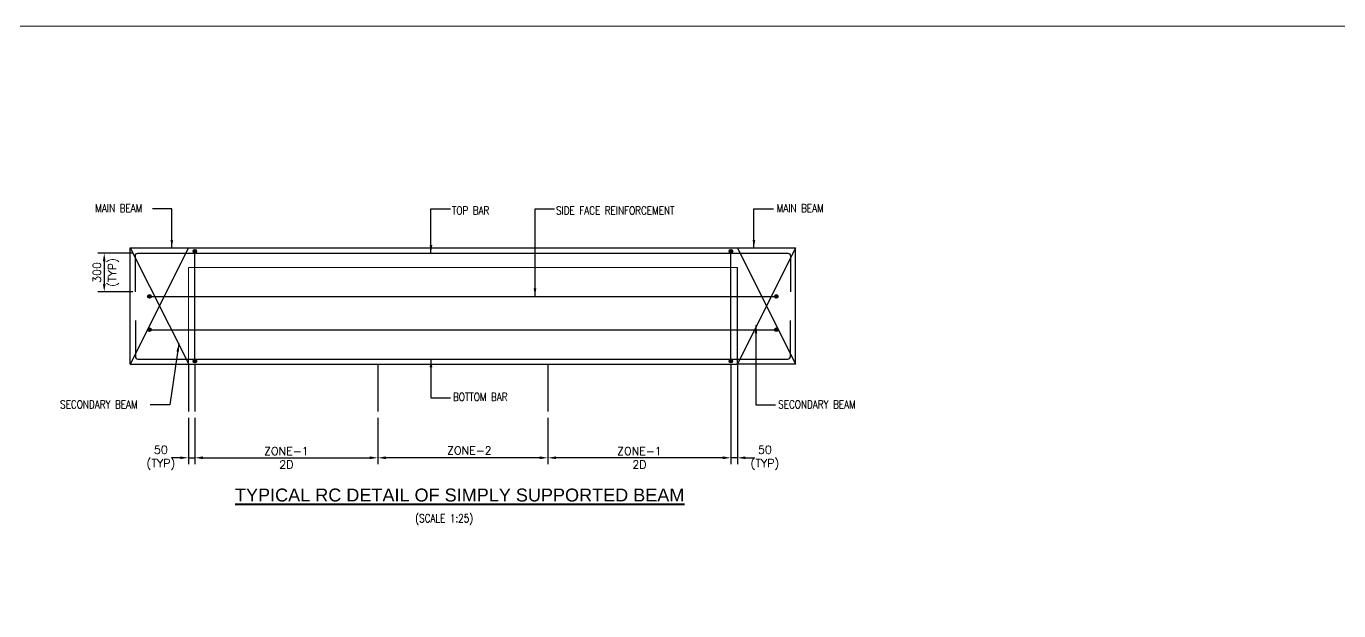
# Model space of a CAD drawing. Header units: millimetres. Extents: x 187381 to 885080, y 3378 to 168095.
# Drawn here: x 416348 to 426504, y 10794 to 15316 of the extents above; entities that cross this region are included whole.
import ezdxf

# ---------------------------------------------------------------- set-up
doc = ezdxf.new("R2010")
doc.units = ezdxf.units.MM
doc.header["$LTSCALE"] = 15
doc.linetypes.add('DOT', pattern=[6.35, 0, -6.35])
doc.linetypes.add('HIDDEN', pattern=[0.375, 0.25, -0.125])
for name, color, linetype in [('3C', 4, 'Continuous'), ('S-CON2', 1, 'Continuous'), ('SS-ANNO-DIMS', 1, 'Continuous')]:
    doc.layers.add(name, color=color, linetype=linetype)
for name, color, linetype, lineweight in [('S-Anno-Text', 3, 'Continuous', 30), ('S-ANNO-TEXT-T400', 4, 'Continuous', 40), ('S-HID2', 8, 'HIDDEN', 20), ('S-PLAN-CON2', 1, 'Continuous', 20), ('S-SECT-CON1', 8, 'Continuous', 9)]:
    doc.layers.add(name, color=color, linetype=linetype, lineweight=lineweight)
doc.styles.add('ARIAL', font='arial.ttf')
doc.styles.add('Romans', font='romans.shx')
doc.styles.add('ROMANS-TITLE', font='ROMANS.shx', dxfattribs={"width": 0.8})
doc.dimstyles.new('Addhar_75', dxfattribs={"dimscale": 75, "dimtxt": 2.5, "dimasz": 3, "dimexe": 3, "dimexo": 3, "dimgap": 1, "dimtad": 1, "dimdec": 0, "dimzin": 1, "dimdsep": 46, "dimtxsty": 'Romans', "dimcen": -3, "dimdle": 1, "dimclrd": 8, "dimclre": 8, "dimclrt": 3, "dimadec": 0, "dimazin": 0, "dimtfac": 1, "dimtdec": 0, "dimtofl": 0, "dimtmove": 0, "dimatfit": 3, "dimfxl": 1, "dimtvp": 2, "dimtolj": 1, "dimtzin": 0, "dimarcsym": 0})

# ---------------------------------------------------------------- blocks, each defined once
blk = doc.blocks.new('*D398')
at = {"layer": 'SS-ANNO-DIMS', "color": 1, "lineweight": -2, "transparency": 16777216}
for p, q in [((417653, 12286), (417653, 11927)), ((419069, 12286), (419069, 11927))]:
    blk.add_line(p, q, dxfattribs=at)
at = {"layer": 'SS-ANNO-DIMS', "lineweight": -2, "transparency": 16777216}
blk.add_line((417715, 11977), (419006, 11977), dxfattribs=at)
at = {"layer": 'SS-ANNO-DIMS', "transparency": 16777216}
for points in [[(417715, 11988), (417715, 11967), (417653, 11977)], [(419006, 11988), (419006, 11967), (419069, 11977)]]:
    blk.add_solid(points, dxfattribs=at)
at = {"layer": 'SS-ANNO-DIMS', "color": 3, "transparency": 16777216, "insert": (418361, 11977), "char_height": 62.5, "attachment_point": 5, "style": 'Romans'}
blk.add_mtext('\\A1;ZONE-1\\P2D', dxfattribs=at)
blk = doc.blocks.new('*D399')
at = {"layer": 'SS-ANNO-DIMS', "color": 1, "lineweight": -2, "transparency": 16777216}
for p, q in [((417603, 12286), (417603, 11927)), ((417653, 12286), (417653, 11927))]:
    blk.add_line(p, q, dxfattribs=at)
at = {"layer": 'SS-ANNO-DIMS', "lineweight": -2, "transparency": 16777216}
for p, q in [((417540, 11977), (417478, 11977)), ((417603, 11977), (417653, 11977)), ((417715, 11977), (417778, 11977))]:
    blk.add_line(p, q, dxfattribs=at)
at = {"layer": 'SS-ANNO-DIMS', "transparency": 16777216}
for points in [[(417540, 11988), (417540, 11967), (417603, 11977)], [(417715, 11988), (417715, 11967), (417653, 11977)]]:
    blk.add_solid(points, dxfattribs=at)
at = {"layer": 'SS-ANNO-DIMS', "color": 3, "transparency": 16777216, "insert": (417390, 11977), "char_height": 62.5, "attachment_point": 5, "style": 'Romans'}
blk.add_mtext('\\A1;50\\P(TYP)', dxfattribs=at)
blk = doc.blocks.new('*D400')
at = {"layer": 'SS-ANNO-DIMS', "color": 1, "lineweight": -2, "transparency": 16777216}
for p, q in [((420385, 12286), (420385, 11927)), ((421801, 12286), (421801, 11927))]:
    blk.add_line(p, q, dxfattribs=at)
at = {"layer": 'SS-ANNO-DIMS', "lineweight": -2, "transparency": 16777216}
blk.add_line((421738, 11977), (420447, 11977), dxfattribs=at)
at = {"layer": 'SS-ANNO-DIMS', "transparency": 16777216}
for points in [[(420447, 11988), (420447, 11967), (420385, 11977)], [(421738, 11988), (421738, 11967), (421801, 11977)]]:
    blk.add_solid(points, dxfattribs=at)
at = {"layer": 'SS-ANNO-DIMS', "color": 3, "transparency": 16777216, "insert": (421093, 11977), "char_height": 62.5, "attachment_point": 5, "style": 'Romans'}
blk.add_mtext('\\A1;ZONE-1\\P2D', dxfattribs=at)
blk = doc.blocks.new('*D401')
at = {"layer": 'SS-ANNO-DIMS', "color": 1, "lineweight": -2, "transparency": 16777216}
for p, q in [((419069, 12286), (419069, 11927)), ((420385, 12286), (420385, 11927))]:
    blk.add_line(p, q, dxfattribs=at)
at = {"layer": 'SS-ANNO-DIMS', "lineweight": -2, "transparency": 16777216}
blk.add_line((420322, 11977), (419131, 11977), dxfattribs=at)
at = {"layer": 'SS-ANNO-DIMS', "transparency": 16777216}
for points in [[(419131, 11988), (419131, 11967), (419069, 11977)], [(420322, 11988), (420322, 11967), (420385, 11977)]]:
    blk.add_solid(points, dxfattribs=at)
at = {"layer": 'SS-ANNO-DIMS', "color": 3, "transparency": 16777216, "insert": (419777, 12034), "char_height": 62.5, "width": 395.45, "attachment_point": 5, "style": 'Romans'}
blk.add_mtext('\\A1;ZONE-2', dxfattribs=at)
blk = doc.blocks.new('*D402')
at = {"layer": 'SS-ANNO-DIMS', "color": 1, "lineweight": -2, "transparency": 16777216}
for p, q in [((421801, 12286), (421801, 11927)), ((421851, 12286), (421851, 11927))]:
    blk.add_line(p, q, dxfattribs=at)
at = {"layer": 'SS-ANNO-DIMS', "lineweight": -2, "transparency": 16777216}
for p, q in [((421738, 11977), (421676, 11977)), ((421851, 11977), (421801, 11977)), ((421913, 11977), (421976, 11977))]:
    blk.add_line(p, q, dxfattribs=at)
at = {"layer": 'SS-ANNO-DIMS', "transparency": 16777216}
for points in [[(421738, 11988), (421738, 11967), (421801, 11977)], [(421913, 11988), (421913, 11967), (421851, 11977)]]:
    blk.add_solid(points, dxfattribs=at)
at = {"layer": 'SS-ANNO-DIMS', "color": 3, "transparency": 16777216, "insert": (422064, 11977), "char_height": 62.5, "attachment_point": 5, "style": 'Romans'}
blk.add_mtext('\\A1;50\\P(TYP)', dxfattribs=at)
blk = doc.blocks.new('*D403')
at = {"layer": 'SS-ANNO-DIMS', "color": 1, "lineweight": -2, "transparency": 16777216}
for p, q in [((417173, 13561), (416902, 13561)), ((417173, 13261), (416902, 13261))]:
    blk.add_line(p, q, dxfattribs=at)
at = {"layer": 'SS-ANNO-DIMS', "lineweight": -2, "transparency": 16777216}
blk.add_line((416952, 13498), (416952, 13323), dxfattribs=at)
at = {"layer": 'SS-ANNO-DIMS', "transparency": 16777216}
for points in [[(416941, 13498), (416962, 13498), (416952, 13561)], [(416941, 13323), (416962, 13323), (416952, 13261)]]:
    blk.add_solid(points, dxfattribs=at)
at = {"layer": 'SS-ANNO-DIMS', "color": 3, "transparency": 16777216, "char_height": 62.5, "attachment_point": 5, "rotation": 90, "style": 'Romans'}
for s, insert in [('\\A1;(TYP)', (417024, 13411)), ('\\A1;300', (416895, 13411))]:
    blk.add_mtext(s, dxfattribs=dict(at, insert=insert))

msp = doc.modelspace()

# ---------------------------------------------------------------- linework, layer by layer
at = {"layer": '3C'}
for p, q in [((417652.8, 12725.8), (417652.8, 13575.8)), ((421800.7, 12725.8), (421800.7, 13575.8)), ((417301.2, 13225.7), (422138.3, 13225.7)), ((417301.2, 12968.5), (422138.3, 12968.5))]:
    msp.add_line(p, q, dxfattribs=at)
for points in [[(417192.8, 13260.7), (417192.8, 13540.7, -0.4142136), (417212.8, 13560.7), (422240.7, 13560.7, -0.4142136), (422260.7, 13540.7), (422260.7, 13260.7)], [(417192.8, 13040.7), (417192.8, 12760.7, 0.4142136), (417212.8, 12740.7), (422240.7, 12740.7, 0.4142136), (422260.7, 12760.7), (422260.7, 13040.7)]]:
    msp.add_lwpolyline(points, format="xyb", dxfattribs=at)
for centre, radius in [((417652.8, 13575.8), 14), ((417652.8, 13575.8), 12.1), ((417652.8, 13575.8), 9.6), ((417652.8, 13575.8), 7.1), ((417652.8, 13575.8), 4.6), ((421800.7, 13575.8), 14), ((421800.7, 13575.8), 12.1), ((421800.7, 13575.8), 9.6), ((421800.7, 13575.8), 7.1), ((421800.7, 13575.8), 4.6), ((417301.2, 13225.7), 14), ((417301.2, 13225.7), 12.1), ((417301.2, 13225.7), 9.6), ((417301.2, 13225.7), 7.1), ((417301.2, 13225.7), 4.6), ((422152.3, 13225.7), 14), ((422152.3, 13225.7), 12.1), ((422152.3, 13225.7), 9.6), ((422152.3, 13225.7), 7.1), ((422152.3, 13225.7), 4.6), ((417301.2, 12968.5), 14), ((417301.2, 12968.5), 12.1), ((417301.2, 12968.5), 9.6), ((417301.2, 12968.5), 7.1), ((417301.2, 12968.5), 4.6), ((422152.3, 12968.5), 14), ((422152.3, 12968.5), 12.1), ((422152.3, 12968.5), 9.6), ((422152.3, 12968.5), 7.1), ((422152.3, 12968.5), 4.6), ((417653.2, 12725), 14), ((417653.2, 12725), 12.1), ((417653.2, 12725), 9.6), ((417653.2, 12725), 7.1), ((417653.2, 12725), 4.6), ((421800.3, 12725), 14), ((421800.3, 12725), 12.1), ((421800.3, 12725), 9.6), ((421800.3, 12725), 7.1), ((421800.3, 12725), 4.6)]:
    msp.add_circle(centre, radius, dxfattribs=at)
at = {"layer": 'S-CON2'}
for p, q in [((417152.8, 13600.7), (422300.7, 13600.7)), ((417152.8, 13600.7), (417602.8, 12707.2)), ((417602.8, 13600.7), (417152.8, 12700.7)), ((417152.8, 12700.7), (417152.8, 13600.7)), ((422300.7, 13600.7), (421850.7, 12700.7)), ((421850.7, 13600.7), (422300.7, 12700.7)), ((422300.7, 12700.7), (422300.7, 13600.7)), ((421850.7, 12700.7), (421850.7, 13450.7)), ((417152.8, 12700.7), (417602.8, 12700.7)), ((417602.8, 12700.7), (421850.7, 12700.7)), ((422300.7, 12700.7), (421850.7, 12700.7))]:
    msp.add_line(p, q, dxfattribs=at)
at = {"layer": 'S-HID2'}
for p, q in [((417602.8, 13450.7), (421850.7, 13450.7)), ((417602.8, 12700.7), (417602.8, 13450.7))]:
    msp.add_line(p, q, dxfattribs=at)
at = {"layer": 'S-PLAN-CON2'}
msp.add_lwpolyline([(406433.2, 15316.3), (433303.6, 15316.3), (433303.6, 3377.9), (406433.2, 3377.9)], close=True, dxfattribs=at)
at = {"layer": 'S-SECT-CON1', "linetype": 'DOT', "ltscale": 5}
msp.add_line((419068.9, 12700.7), (419068.9, 12335.7), dxfattribs=at)
at = {"layer": 'SS-ANNO-DIMS'}
for p, q in [((417602.8, 12700.7), (417602.8, 12335.7)), ((417652.8, 12700.7), (417652.8, 12335.7)), ((419068.9, 12700.7), (419068.9, 12335.7)), ((420384.6, 12700.7), (420384.6, 12335.7)), ((421800.7, 12700.7), (421800.7, 12054)), ((421850.7, 12700.7), (421850.7, 12054))]:
    msp.add_line(p, q, dxfattribs=at)

# ---------------------------------------------------------------- texts
at = {"layer": 'S-Anno-Text', "style": 'ROMANS-TITLE', "width": 0.8}
for s, p in [('MAIN BEAM', (416881.9, 13876.8)), ('TOP BAR', (419642.3, 13859.8)), ('SIDE FACE REINFORCEMENT', (420447.3, 13859.8)), ('MAIN BEAM', (422154.9, 13876.8)), ('SECONDARY BEAM', (416610.6, 12358.8)), ('BOTTOM BAR', (419650.2, 12417)), ('SECONDARY BEAM', (422166.7, 12358.8)), ('(SCALE 1:25)', (419358.2, 11477.8))]:
    msp.add_text(s, height=62.5, dxfattribs=at).set_placement(p)
at = {"layer": 'S-ANNO-TEXT-T400', "style": 'ARIAL'}
msp.add_text('%%UTYPICAL RC DETAIL OF SIMPLY SUPPORTED BEAM', height=100, dxfattribs=at).set_placement((417963.6, 11639.2))

# ---------------------------------------------------------------- dimensions: what is measured, and where the dimension line sits
at = {"layer": 'SS-ANNO-DIMS'}
dim = msp.add_linear_dim(base=(416951.7, 13260.7), p1=(417223.3, 13560.7), p2=(417223.3, 13260.7), angle=90, text='<>\\X(TYP)', dimstyle='Addhar_75', override={"dimscale": 25, "dimasz": 2.5, "dimexe": 2, "dimexo": 2, "dimrnd": 1, "dimclrd": 256, "dimclre": 1, "dimtofl": 1, "dimtmove": 1}, dxfattribs=at)
dim.commit()
dim.dimension.update_dxf_attribs({"geometry": '*D403', "text_midpoint": (416951.7, 13410.7)})
for base, p1, p2, text, picture, middle in [((417652.8, 11977.4), (417602.8, 12335.7), (417652.8, 12335.7), '<>\\X(TYP)', '*D399', (417389.5, 11977.4)), ((419068.9, 11977.4), (417652.8, 12335.7), (419068.9, 12335.7), 'ZONE-1\\X2D', '*D398', (418360.8, 11977.4))]:
    dim = msp.add_linear_dim(base=base, p1=p1, p2=p2, text=text, dimstyle='Addhar_75', override={"dimscale": 25, "dimasz": 2.5, "dimexe": 2, "dimexo": 2, "dimrnd": 1, "dimclrd": 256, "dimclre": 1, "dimtofl": 1, "dimtmove": 1}, dxfattribs=at)
    dim.commit()
    dim.dimension.update_dxf_attribs({"geometry": picture, "text_midpoint": middle, "dimtype": 160})
for base, p1, p2, text, picture, middle in [((419068.9, 11977.4), (420384.6, 12335.7), (419068.9, 12335.7), 'ZONE-2', '*D401', (419776.9, 11977.4)), ((420384.6, 11977.4), (421800.7, 12335.7), (420384.6, 12335.7), 'ZONE-1\\X2D', '*D400', (421092.7, 11977.4)), ((421800.7, 11977.4), (421850.7, 12335.7), (421800.7, 12335.7), '<>\\X(TYP)', '*D402', (422064, 11977.4))]:
    dim = msp.add_linear_dim(base=base, p1=p1, p2=p2, angle=180, text=text, dimstyle='Addhar_75', override={"dimscale": 25, "dimasz": 2.5, "dimexe": 2, "dimexo": 2, "dimrnd": 1, "dimclrd": 256, "dimclre": 1, "dimtofl": 1, "dimtmove": 1}, dxfattribs=at)
    dim.commit()
    dim.dimension.update_dxf_attribs({"geometry": picture, "text_midpoint": middle, "dimtype": 160})

# ---------------------------------------------------------------- leaders
for points in [[(417474.6, 13600.7), (417474.6, 13904.7), (417324.1, 13904.7)], [(419480, 13560.7), (419480, 13904.7), (419630.5, 13904.7)], [(420285, 13225.7), (420285, 13904.7), (420435.5, 13904.7)], [(421978.9, 13600.7), (421978.9, 13904.7), (422129.4, 13904.7)], [(421994.8, 13002.3), (421994.8, 12386.2), (422145.3, 12386.2)], [(417529.7, 12861.3), (417458.7, 12386.2), (417308.2, 12386.2)], [(419480, 12740.7), (419480, 12440.2), (419630.5, 12440.2)]]:
    msp.add_leader(points, dimstyle='Addhar_75', override={"dimscale": 25, "dimasz": 2.5, "dimexe": 2, "dimexo": 2, "dimrnd": 1, "dimclrd": 256, "dimclre": 1, "dimtofl": 1, "dimtmove": 1}, dxfattribs=at)

doc.saveas('drawing.dxf')
